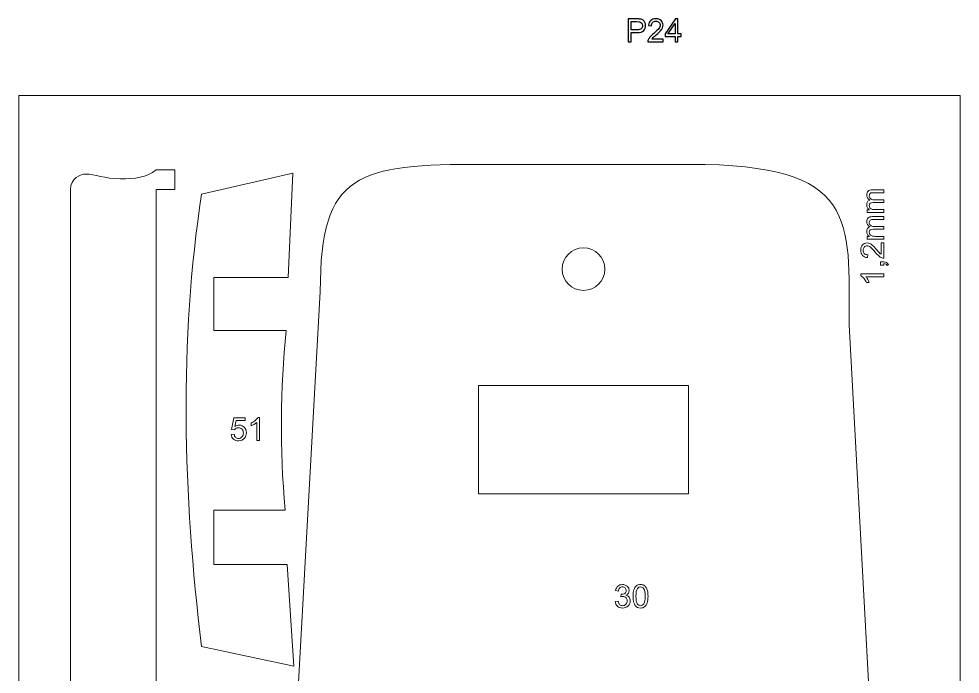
# Model space of a CAD drawing. Header units: millimetres. Extents: x -437 to 859, y -1313 to 762.
# Drawn here: x 338.8 to 587.4, y -153 to 20 of the extents above; entities that cross this region are included whole.
import ezdxf

# ---------------------------------------------------------------- set-up
doc = ezdxf.new("R2010")
doc.units = ezdxf.units.MM
doc.header["$MEASUREMENT"] = 0
doc.layers.add('Ebene 1', color=7, linetype='Continuous')

msp = doc.modelspace()

# ---------------------------------------------------------------- linework, layer by layer
at = {"layer": 'Ebene 1', "color": 250, "lineweight": 5}
for points in [[(338.7909, -663.7315), (587.4003, -663.7315), (587.4003, -0.2451), (338.7909, -0.2451), (338.7909, -663.7315)], [(460.1686, -105.4041), (515.6276, -105.4041), (515.6276, -76.7801), (460.1686, -76.7801), (460.1686, -105.4041)]]:
    msp.add_lwpolyline(points, close=True, dxfattribs=at)
msp.add_ellipse((487.9244, -46.0926), major_axis=(0, 5.621), ratio=1, dxfattribs=at)
at = {"layer": 'Ebene 1', "color": 250}
for points, knots in [([(499.6857, 13.9046), (499.6857, 13.9046), (499.6857, 19.9653), (499.6857, 19.9653), (499.6857, 19.9653), (499.6857, 19.9653), (501.9718, 19.9653), (501.9718, 19.9653), (501.9718, 19.9653), (502.3739, 19.9653), (502.6815, 19.9456), (502.8932, 19.9075), (502.8932, 19.9075), (503.191, 19.8581), (503.4407, 19.7636), (503.6425, 19.6239), (503.6425, 19.6239), (503.8429, 19.4856), (504.0052, 19.2894), (504.1279, 19.0397), (504.1279, 19.0397), (504.2507, 18.7885), (504.3114, 18.5133), (504.3114, 18.2127), (504.3114, 18.2127), (504.3114, 17.6977), (504.1477, 17.2602), (503.8203, 16.9032), (503.8203, 16.9032), (503.4915, 16.5476), (502.8989, 16.3684), (502.0423, 16.3684), (502.0423, 16.3684), (502.0423, 16.3684), (500.4873, 16.3684), (500.4873, 16.3684), (500.4873, 16.3684), (500.4873, 16.3684), (500.4873, 13.9046), (500.4873, 13.9046), (500.4873, 13.9046), (500.4873, 13.9046), (499.6857, 13.9046), (499.6857, 13.9046)], [0, 0, 0, 0, 0.09090909, 0.09090909, 0.09090909, 0.09090909, 0.18181818, 0.18181818, 0.18181818, 0.18181818, 0.27272727, 0.27272727, 0.27272727, 0.27272727, 0.36363636, 0.36363636, 0.36363636, 0.36363636, 0.45454545, 0.45454545, 0.45454545, 0.45454545, 0.54545455, 0.54545455, 0.54545455, 0.54545455, 0.63636364, 0.63636364, 0.63636364, 0.63636364, 0.72727273, 0.72727273, 0.72727273, 0.72727273, 0.81818182, 0.81818182, 0.81818182, 0.81818182, 0.90909091, 0.90909091, 0.90909091, 0.90909091, 1, 1, 1, 1]), ([(508.9427, 14.62), (508.9427, 14.62), (508.9427, 13.9046), (508.9427, 13.9046), (508.9427, 13.9046), (508.9427, 13.9046), (504.9365, 13.9046), (504.9365, 13.9046), (504.9365, 13.9046), (504.9309, 14.0838), (504.9591, 14.256), (505.0226, 14.4211), (505.0226, 14.4211), (505.1242, 14.6948), (505.2879, 14.9629), (505.5123, 15.2282), (505.5123, 15.2282), (505.738, 15.4921), (506.0626, 15.7983), (506.4859, 16.1455), (506.4859, 16.1455), (507.1449, 16.6859), (507.5908, 17.1135), (507.8223, 17.4296), (507.8223, 17.4296), (508.0537, 17.7442), (508.1694, 18.0434), (508.1694, 18.3242), (508.1694, 18.3242), (508.1694, 18.6191), (508.0636, 18.8675), (507.8533, 19.0707), (507.8533, 19.0707), (507.6416, 19.2725), (507.3665, 19.3741), (507.0278, 19.3741), (507.0278, 19.3741), (506.6694, 19.3741), (506.3829, 19.2668), (506.1684, 19.0509), (506.1684, 19.0509), (505.9525, 18.8365), (505.8439, 18.5387), (505.841, 18.1591), (505.841, 18.1591), (505.841, 18.1591), (505.0762, 18.2367), (505.0762, 18.2367), (505.0762, 18.2367), (505.1284, 18.8082), (505.326, 19.2429), (505.6675, 19.542), (505.6675, 19.542), (506.009, 19.8412), (506.469, 19.9907), (507.0447, 19.9907), (507.0447, 19.9907), (507.6261, 19.9907), (508.0861, 19.8285), (508.4248, 19.5067), (508.4248, 19.5067), (508.7649, 19.1836), (508.9342, 18.7842), (508.9342, 18.3073), (508.9342, 18.3073), (508.9342, 18.0646), (508.8848, 17.8261), (508.7846, 17.5918), (508.7846, 17.5918), (508.6859, 17.3576), (508.5208, 17.1107), (508.2907, 16.8524), (508.2907, 16.8524), (508.0607, 16.5928), (507.6783, 16.2372), (507.1435, 15.7856), (507.1435, 15.7856), (506.6976, 15.4103), (506.4111, 15.1563), (506.2841, 15.0222), (506.2841, 15.0222), (506.1571, 14.8896), (506.0527, 14.7555), (505.9695, 14.62), (505.9695, 14.62), (505.9695, 14.62), (508.9427, 14.62), (508.9427, 14.62)], [0, 0, 0, 0, 0.04545455, 0.04545455, 0.04545455, 0.04545455, 0.09090909, 0.09090909, 0.09090909, 0.09090909, 0.13636364, 0.13636364, 0.13636364, 0.13636364, 0.18181818, 0.18181818, 0.18181818, 0.18181818, 0.22727273, 0.22727273, 0.22727273, 0.22727273, 0.27272727, 0.27272727, 0.27272727, 0.27272727, 0.31818182, 0.31818182, 0.31818182, 0.31818182, 0.36363636, 0.36363636, 0.36363636, 0.36363636, 0.40909091, 0.40909091, 0.40909091, 0.40909091, 0.45454545, 0.45454545, 0.45454545, 0.45454545, 0.5, 0.5, 0.5, 0.5, 0.54545455, 0.54545455, 0.54545455, 0.54545455, 0.59090909, 0.59090909, 0.59090909, 0.59090909, 0.63636364, 0.63636364, 0.63636364, 0.63636364, 0.68181818, 0.68181818, 0.68181818, 0.68181818, 0.72727273, 0.72727273, 0.72727273, 0.72727273, 0.77272727, 0.77272727, 0.77272727, 0.77272727, 0.81818182, 0.81818182, 0.81818182, 0.81818182, 0.86363636, 0.86363636, 0.86363636, 0.86363636, 0.90909091, 0.90909091, 0.90909091, 0.90909091, 0.95454545, 0.95454545, 0.95454545, 0.95454545, 1, 1, 1, 1]), ([(512.1248, 13.9046), (512.1248, 13.9046), (512.1248, 15.3552), (512.1248, 15.3552), (512.1248, 15.3552), (512.1248, 15.3552), (509.4958, 15.3552), (509.4958, 15.3552), (509.4958, 15.3552), (509.4958, 15.3552), (509.4958, 16.0382), (509.4958, 16.0382), (509.4958, 16.0382), (509.4958, 16.0382), (512.2616, 19.9653), (512.2616, 19.9653), (512.2616, 19.9653), (512.2616, 19.9653), (512.8698, 19.9653), (512.8698, 19.9653), (512.8698, 19.9653), (512.8698, 19.9653), (512.8698, 16.0382), (512.8698, 16.0382), (512.8698, 16.0382), (512.8698, 16.0382), (513.6883, 16.0382), (513.6883, 16.0382), (513.6883, 16.0382), (513.6883, 16.0382), (513.6883, 15.3552), (513.6883, 15.3552), (513.6883, 15.3552), (513.6883, 15.3552), (512.8698, 15.3552), (512.8698, 15.3552), (512.8698, 15.3552), (512.8698, 15.3552), (512.8698, 13.9046), (512.8698, 13.9046), (512.8698, 13.9046), (512.8698, 13.9046), (512.1248, 13.9046), (512.1248, 13.9046)], [0, 0, 0, 0, 0.09090909, 0.09090909, 0.09090909, 0.09090909, 0.18181818, 0.18181818, 0.18181818, 0.18181818, 0.27272727, 0.27272727, 0.27272727, 0.27272727, 0.36363636, 0.36363636, 0.36363636, 0.36363636, 0.45454545, 0.45454545, 0.45454545, 0.45454545, 0.54545455, 0.54545455, 0.54545455, 0.54545455, 0.63636364, 0.63636364, 0.63636364, 0.63636364, 0.72727273, 0.72727273, 0.72727273, 0.72727273, 0.81818182, 0.81818182, 0.81818182, 0.81818182, 0.90909091, 0.90909091, 0.90909091, 0.90909091, 1, 1, 1, 1]), ([(500.4873, 17.0838), (500.4873, 17.0838), (502.055, 17.0838), (502.055, 17.0838), (502.055, 17.0838), (502.5729, 17.0838), (502.9412, 17.1798), (503.1585, 17.3731), (503.1585, 17.3731), (503.3758, 17.5664), (503.4845, 17.8374), (503.4845, 18.1873), (503.4845, 18.1873), (503.4845, 18.4413), (503.421, 18.6587), (503.2926, 18.8393), (503.2926, 18.8393), (503.1641, 19.0199), (502.9962, 19.1384), (502.786, 19.1963), (502.786, 19.1963), (502.6505, 19.2316), (502.4021, 19.2499), (502.0381, 19.2499), (502.0381, 19.2499), (502.0381, 19.2499), (500.4873, 19.2499), (500.4873, 19.2499), (500.4873, 19.2499), (500.4873, 19.2499), (500.4873, 17.0838), (500.4873, 17.0838)], [0, 0, 0, 0, 0.125, 0.125, 0.125, 0.125, 0.25, 0.25, 0.25, 0.25, 0.375, 0.375, 0.375, 0.375, 0.5, 0.5, 0.5, 0.5, 0.625, 0.625, 0.625, 0.625, 0.75, 0.75, 0.75, 0.75, 0.875, 0.875, 0.875, 0.875, 1, 1, 1, 1]), ([(512.1248, 16.0382), (512.1248, 16.0382), (512.1248, 18.7701), (512.1248, 18.7701), (512.1248, 18.7701), (512.1248, 18.7701), (510.2282, 16.0382), (510.2282, 16.0382), (510.2282, 16.0382), (510.2282, 16.0382), (512.1248, 16.0382), (512.1248, 16.0382)], [0, 0, 0, 0, 0.33333333, 0.33333333, 0.33333333, 0.33333333, 0.66666667, 0.66666667, 0.66666667, 0.66666667, 1, 1, 1, 1])]:
    msp.add_open_spline(points, degree=3, knots=knots, dxfattribs=at)
at = {"layer": 'Ebene 1', "color": 250, "lineweight": 5}
for points, knots in [([(379.9578, -19.8455), (379.9578, -19.8455), (375.026, -19.8455), (375.026, -19.8455), (375.026, -19.8455), (372.5708, -21.9717), (369.367, -22.2438), (365.5568, -22.2365), (365.5568, -22.2365), (361.4049, -22.241), (358.8234, -20.9933), (356.4953, -20.9897), (356.4953, -20.9897), (355.0716, -21.0659), (352.3982, -22.0697), (352.3982, -25.0673), (352.3982, -25.0673), (352.3982, -25.0673), (352.3982, -170.2987), (352.3982, -170.2987), (352.3982, -170.2987), (352.3982, -172.7676), (354.5945, -174.3322), (356.9694, -174.4338), (356.9694, -174.4338), (359.4898, -174.4471), (361.8239, -172.7581), (366.9244, -172.7183), (366.9244, -172.7183), (369.6782, -172.7371), (372.7777, -173.0485), (375.026, -174.7697), (375.026, -174.7697), (375.026, -174.7697), (379.9577, -174.7171), (379.9577, -174.7171), (379.9577, -174.7171), (379.9577, -174.7171), (379.9577, -168.9837), (379.9577, -168.9837), (379.9577, -168.9837), (379.9577, -168.9837), (375.026, -168.9311), (375.026, -168.9311), (375.026, -168.9311), (375.026, -168.9311), (375.026, -25.0673), (375.026, -25.0673), (375.026, -25.0673), (375.026, -25.0673), (379.9577, -25.0673), (379.9577, -25.0673), (379.9577, -25.0673), (379.9577, -25.0673), (379.9578, -19.8455), (379.9578, -19.8455)], [0, 0, 0, 0, 0.07142857, 0.07142857, 0.07142857, 0.07142857, 0.14285714, 0.14285714, 0.14285714, 0.14285714, 0.21428571, 0.21428571, 0.21428571, 0.21428571, 0.28571429, 0.28571429, 0.28571429, 0.28571429, 0.35714286, 0.35714286, 0.35714286, 0.35714286, 0.42857143, 0.42857143, 0.42857143, 0.42857143, 0.5, 0.5, 0.5, 0.5, 0.57142857, 0.57142857, 0.57142857, 0.57142857, 0.64285714, 0.64285714, 0.64285714, 0.64285714, 0.71428571, 0.71428571, 0.71428571, 0.71428571, 0.78571429, 0.78571429, 0.78571429, 0.78571429, 0.85714286, 0.85714286, 0.85714286, 0.85714286, 0.92857143, 0.92857143, 0.92857143, 0.92857143, 1, 1, 1, 1]), ([(461.4501, -18.4288), (461.4501, -18.4288), (516.0143, -18.4288), (516.0143, -18.4288), (516.0143, -18.4288), (560.6079, -18.4288), (558.0879, -32.8916), (558.0879, -60.8311), (558.0879, -60.8311), (558.0879, -60.8311), (563.6758, -164.7003), (563.6758, -164.7003), (563.6758, -164.7003), (563.6758, -164.7003), (558.0879, -164.7003), (558.0879, -164.7003), (558.0879, -164.7003), (547.9776, -178.2945), (530.5529, -175.0299), (521.6022, -162.3994), (521.6022, -162.3994), (521.6022, -162.3994), (516.0143, -162.3994), (516.0143, -162.3994), (516.0143, -162.3994), (496.9342, -175.5118), (479.9949, -175.601), (461.4501, -162.3994), (461.4501, -162.3994), (461.4501, -162.3994), (455.2048, -162.3994), (455.2048, -162.3994), (455.2048, -162.3994), (445.877, -176.9923), (429.5023, -176.5997), (418.3904, -164.7003), (418.3904, -164.7003), (418.3904, -164.7003), (412.1451, -164.7003), (412.1451, -164.7003), (412.1451, -164.7003), (412.1451, -164.7003), (418.3904, -51.9562), (418.3904, -51.9562), (418.3904, -51.9562), (418.3904, -20.401), (428.361, -18.4288), (461.4501, -18.4288)], [0, 0, 0, 0, 0.08333333, 0.08333333, 0.08333333, 0.08333333, 0.16666667, 0.16666667, 0.16666667, 0.16666667, 0.25, 0.25, 0.25, 0.25, 0.33333333, 0.33333333, 0.33333333, 0.33333333, 0.41666667, 0.41666667, 0.41666667, 0.41666667, 0.5, 0.5, 0.5, 0.5, 0.58333333, 0.58333333, 0.58333333, 0.58333333, 0.66666667, 0.66666667, 0.66666667, 0.66666667, 0.75, 0.75, 0.75, 0.75, 0.83333333, 0.83333333, 0.83333333, 0.83333333, 0.91666667, 0.91666667, 0.91666667, 0.91666667, 1, 1, 1, 1]), ([(387.0665, -26.2571), (387.0665, -26.2571), (411.1516, -20.7945), (411.1516, -20.7945), (411.1516, -20.7945), (411.1516, -20.7945), (409.9101, -48.2992), (409.9101, -48.2992), (409.9101, -48.2992), (409.9101, -48.2992), (390.2944, -48.2992), (390.2944, -48.2992), (390.2944, -48.2992), (390.2944, -48.2992), (390.2944, -62.2606), (390.2944, -62.2606), (390.2944, -62.2606), (390.2944, -62.2606), (409.4135, -62.2606), (409.4135, -62.2606), (409.4135, -62.2606), (407.9267, -77.7882), (407.5631, -93.3158), (409.1652, -109.6859), (409.1652, -109.6859), (409.1652, -109.6859), (390.2944, -109.6859), (390.2944, -109.6859), (390.2944, -109.6859), (390.2944, -109.6859), (390.2944, -124.0873), (390.2944, -124.0873), (390.2944, -124.0873), (390.2944, -124.0873), (409.6618, -124.0873), (409.6618, -124.0873), (409.6618, -124.0873), (409.6618, -124.0873), (411.3999, -150.9037), (411.3999, -150.9037), (411.3999, -150.9037), (411.3999, -150.9037), (387.0665, -145.6894), (387.0665, -145.6894), (387.0665, -145.6894), (382.1005, -105.382), (381.1073, -65.0746), (387.0665, -26.2571)], [0, 0, 0, 0, 0.08333333, 0.08333333, 0.08333333, 0.08333333, 0.16666667, 0.16666667, 0.16666667, 0.16666667, 0.25, 0.25, 0.25, 0.25, 0.33333333, 0.33333333, 0.33333333, 0.33333333, 0.41666667, 0.41666667, 0.41666667, 0.41666667, 0.5, 0.5, 0.5, 0.5, 0.58333333, 0.58333333, 0.58333333, 0.58333333, 0.66666667, 0.66666667, 0.66666667, 0.66666667, 0.75, 0.75, 0.75, 0.75, 0.83333333, 0.83333333, 0.83333333, 0.83333333, 0.91666667, 0.91666667, 0.91666667, 0.91666667, 1, 1, 1, 1]), ([(567.2314, -31.1242), (567.2314, -31.1242), (562.8414, -31.1242), (562.8414, -31.1242), (562.8414, -31.1242), (562.8414, -31.1242), (562.8414, -30.4596), (562.8414, -30.4596), (562.8414, -30.4596), (562.8414, -30.4596), (563.4567, -30.4596), (563.4567, -30.4596), (563.4567, -30.4596), (563.2422, -30.3213), (563.0686, -30.1378), (562.9388, -29.9092), (562.9388, -29.9092), (562.8075, -29.6806), (562.7412, -29.4196), (562.7412, -29.1275), (562.7412, -29.1275), (562.7412, -28.8029), (562.809, -28.5362), (562.9444, -28.3288), (562.9444, -28.3288), (563.0799, -28.1199), (563.2676, -27.9732), (563.5103, -27.8885), (563.5103, -27.8885), (562.998, -27.54), (562.7412, -27.0884), (562.7412, -26.5324), (562.7412, -26.5324), (562.7412, -26.0964), (562.8626, -25.762), (563.1039, -25.5277), (563.1039, -25.5277), (563.3452, -25.2935), (563.7163, -25.1763), (564.2173, -25.1763), (564.2173, -25.1763), (564.2173, -25.1763), (567.2314, -25.1763), (567.2314, -25.1763), (567.2314, -25.1763), (567.2314, -25.1763), (567.2314, -25.9158), (567.2314, -25.9158), (567.2314, -25.9158), (567.2314, -25.9158), (564.4656, -25.9158), (564.4656, -25.9158), (564.4656, -25.9158), (564.1679, -25.9158), (563.9534, -25.9398), (563.8221, -25.9877), (563.8221, -25.9877), (563.6923, -26.0371), (563.5865, -26.1246), (563.5061, -26.2502), (563.5061, -26.2502), (563.427, -26.3772), (563.3861, -26.5268), (563.3861, -26.6975), (563.3861, -26.6975), (563.3861, -27.0066), (563.4891, -27.262), (563.6951, -27.4666), (563.6951, -27.4666), (563.8998, -27.6698), (564.2285, -27.7728), (564.6801, -27.7728), (564.6801, -27.7728), (564.6801, -27.7728), (567.2314, -27.7728), (567.2314, -27.7728), (567.2314, -27.7728), (567.2314, -27.7728), (567.2314, -28.5165), (567.2314, -28.5165), (567.2314, -28.5165), (567.2314, -28.5165), (564.3795, -28.5165), (564.3795, -28.5165), (564.3795, -28.5165), (564.0479, -28.5165), (563.7996, -28.5771), (563.6345, -28.6985), (563.6345, -28.6985), (563.4694, -28.8198), (563.3861, -29.0174), (563.3861, -29.294), (563.3861, -29.294), (563.3861, -29.5028), (563.4411, -29.6961), (563.5526, -29.8739), (563.5526, -29.8739), (563.6627, -30.0517), (563.8236, -30.1816), (564.0352, -30.2606), (564.0352, -30.2606), (564.2483, -30.341), (564.5545, -30.3805), (564.9539, -30.3805), (564.9539, -30.3805), (564.9539, -30.3805), (567.2314, -30.3805), (567.2314, -30.3805), (567.2314, -30.3805), (567.2314, -30.3805), (567.2314, -31.1242), (567.2314, -31.1242)], [0, 0, 0, 0, 0.03571429, 0.03571429, 0.03571429, 0.03571429, 0.07142857, 0.07142857, 0.07142857, 0.07142857, 0.10714286, 0.10714286, 0.10714286, 0.10714286, 0.14285714, 0.14285714, 0.14285714, 0.14285714, 0.17857143, 0.17857143, 0.17857143, 0.17857143, 0.21428571, 0.21428571, 0.21428571, 0.21428571, 0.25, 0.25, 0.25, 0.25, 0.28571429, 0.28571429, 0.28571429, 0.28571429, 0.32142857, 0.32142857, 0.32142857, 0.32142857, 0.35714286, 0.35714286, 0.35714286, 0.35714286, 0.39285714, 0.39285714, 0.39285714, 0.39285714, 0.42857143, 0.42857143, 0.42857143, 0.42857143, 0.46428571, 0.46428571, 0.46428571, 0.46428571, 0.5, 0.5, 0.5, 0.5, 0.53571429, 0.53571429, 0.53571429, 0.53571429, 0.57142857, 0.57142857, 0.57142857, 0.57142857, 0.60714286, 0.60714286, 0.60714286, 0.60714286, 0.64285714, 0.64285714, 0.64285714, 0.64285714, 0.67857143, 0.67857143, 0.67857143, 0.67857143, 0.71428571, 0.71428571, 0.71428571, 0.71428571, 0.75, 0.75, 0.75, 0.75, 0.78571429, 0.78571429, 0.78571429, 0.78571429, 0.82142857, 0.82142857, 0.82142857, 0.82142857, 0.85714286, 0.85714286, 0.85714286, 0.85714286, 0.89285714, 0.89285714, 0.89285714, 0.89285714, 0.92857143, 0.92857143, 0.92857143, 0.92857143, 0.96428571, 0.96428571, 0.96428571, 0.96428571, 1, 1, 1, 1]), ([(567.2314, -38.177), (567.2314, -38.177), (562.8414, -38.177), (562.8414, -38.177), (562.8414, -38.177), (562.8414, -38.177), (562.8414, -37.5124), (562.8414, -37.5124), (562.8414, -37.5124), (562.8414, -37.5124), (563.4567, -37.5124), (563.4567, -37.5124), (563.4567, -37.5124), (563.2422, -37.3741), (563.0686, -37.1906), (562.9388, -36.962), (562.9388, -36.962), (562.8075, -36.7334), (562.7412, -36.4724), (562.7412, -36.1803), (562.7412, -36.1803), (562.7412, -35.8557), (562.809, -35.589), (562.9444, -35.3816), (562.9444, -35.3816), (563.0799, -35.1727), (563.2676, -35.026), (563.5103, -34.9413), (563.5103, -34.9413), (562.998, -34.5928), (562.7412, -34.1412), (562.7412, -33.5852), (562.7412, -33.5852), (562.7412, -33.1492), (562.8626, -32.8148), (563.1039, -32.5805), (563.1039, -32.5805), (563.3452, -32.3463), (563.7163, -32.2291), (564.2173, -32.2291), (564.2173, -32.2291), (564.2173, -32.2291), (567.2314, -32.2291), (567.2314, -32.2291), (567.2314, -32.2291), (567.2314, -32.2291), (567.2314, -32.9686), (567.2314, -32.9686), (567.2314, -32.9686), (567.2314, -32.9686), (564.4656, -32.9686), (564.4656, -32.9686), (564.4656, -32.9686), (564.1679, -32.9686), (563.9534, -32.9926), (563.8221, -33.0405), (563.8221, -33.0405), (563.6923, -33.0899), (563.5865, -33.1774), (563.5061, -33.303), (563.5061, -33.303), (563.427, -33.43), (563.3861, -33.5796), (563.3861, -33.7503), (563.3861, -33.7503), (563.3861, -34.0594), (563.4891, -34.3148), (563.6951, -34.5194), (563.6951, -34.5194), (563.8998, -34.7226), (564.2285, -34.8256), (564.6801, -34.8256), (564.6801, -34.8256), (564.6801, -34.8256), (567.2314, -34.8256), (567.2314, -34.8256), (567.2314, -34.8256), (567.2314, -34.8256), (567.2314, -35.5693), (567.2314, -35.5693), (567.2314, -35.5693), (567.2314, -35.5693), (564.3795, -35.5693), (564.3795, -35.5693), (564.3795, -35.5693), (564.0479, -35.5693), (563.7996, -35.6299), (563.6345, -35.7513), (563.6345, -35.7513), (563.4694, -35.8726), (563.3861, -36.0702), (563.3861, -36.3468), (563.3861, -36.3468), (563.3861, -36.5556), (563.4411, -36.7489), (563.5526, -36.9267), (563.5526, -36.9267), (563.6627, -37.1045), (563.8236, -37.2344), (564.0352, -37.3134), (564.0352, -37.3134), (564.2483, -37.3938), (564.5545, -37.4333), (564.9539, -37.4333), (564.9539, -37.4333), (564.9539, -37.4333), (567.2314, -37.4333), (567.2314, -37.4333), (567.2314, -37.4333), (567.2314, -37.4333), (567.2314, -38.177), (567.2314, -38.177)], [0, 0, 0, 0, 0.03571429, 0.03571429, 0.03571429, 0.03571429, 0.07142857, 0.07142857, 0.07142857, 0.07142857, 0.10714286, 0.10714286, 0.10714286, 0.10714286, 0.14285714, 0.14285714, 0.14285714, 0.14285714, 0.17857143, 0.17857143, 0.17857143, 0.17857143, 0.21428571, 0.21428571, 0.21428571, 0.21428571, 0.25, 0.25, 0.25, 0.25, 0.28571429, 0.28571429, 0.28571429, 0.28571429, 0.32142857, 0.32142857, 0.32142857, 0.32142857, 0.35714286, 0.35714286, 0.35714286, 0.35714286, 0.39285714, 0.39285714, 0.39285714, 0.39285714, 0.42857143, 0.42857143, 0.42857143, 0.42857143, 0.46428571, 0.46428571, 0.46428571, 0.46428571, 0.5, 0.5, 0.5, 0.5, 0.53571429, 0.53571429, 0.53571429, 0.53571429, 0.57142857, 0.57142857, 0.57142857, 0.57142857, 0.60714286, 0.60714286, 0.60714286, 0.60714286, 0.64285714, 0.64285714, 0.64285714, 0.64285714, 0.67857143, 0.67857143, 0.67857143, 0.67857143, 0.71428571, 0.71428571, 0.71428571, 0.71428571, 0.75, 0.75, 0.75, 0.75, 0.78571429, 0.78571429, 0.78571429, 0.78571429, 0.82142857, 0.82142857, 0.82142857, 0.82142857, 0.85714286, 0.85714286, 0.85714286, 0.85714286, 0.89285714, 0.89285714, 0.89285714, 0.89285714, 0.92857143, 0.92857143, 0.92857143, 0.92857143, 0.96428571, 0.96428571, 0.96428571, 0.96428571, 1, 1, 1, 1]), ([(566.516, -39.1817), (566.516, -39.1817), (567.2314, -39.1817), (567.2314, -39.1817), (567.2314, -39.1817), (567.2314, -39.1817), (567.2314, -43.1879), (567.2314, -43.1879), (567.2314, -43.1879), (567.0522, -43.1935), (566.88, -43.1653), (566.7149, -43.1018), (566.7149, -43.1018), (566.4412, -43.0002), (566.1731, -42.8365), (565.9092, -42.6121), (565.9092, -42.6121), (565.6439, -42.3864), (565.3377, -42.0618), (564.9905, -41.6385), (564.9905, -41.6385), (564.4501, -40.9795), (564.0225, -40.5336), (563.7064, -40.3021), (563.7064, -40.3021), (563.3918, -40.0707), (563.0926, -39.955), (562.8118, -39.955), (562.8118, -39.955), (562.5169, -39.955), (562.2685, -40.0608), (562.0653, -40.2711), (562.0653, -40.2711), (561.8635, -40.4828), (561.7619, -40.7579), (561.7619, -41.0966), (561.7619, -41.0966), (561.7619, -41.455), (561.8692, -41.7415), (562.0851, -41.956), (562.0851, -41.956), (562.2995, -42.1719), (562.5973, -42.2805), (562.9769, -42.2834), (562.9769, -42.2834), (562.9769, -42.2834), (562.8993, -43.0482), (562.8993, -43.0482), (562.8993, -43.0482), (562.3278, -42.996), (561.8931, -42.7984), (561.594, -42.4569), (561.594, -42.4569), (561.2948, -42.1154), (561.1467, -41.6554), (561.1467, -41.0797), (561.1467, -41.0797), (561.1467, -40.4983), (561.3075, -40.0383), (561.6293, -39.6996), (561.6293, -39.6996), (561.9524, -39.3595), (562.3518, -39.1902), (562.8287, -39.1902), (562.8287, -39.1902), (563.0714, -39.1902), (563.3099, -39.2396), (563.5442, -39.3398), (563.5442, -39.3398), (563.7784, -39.4385), (564.0253, -39.6036), (564.2836, -39.8337), (564.2836, -39.8337), (564.5432, -40.0637), (564.8988, -40.4461), (565.3504, -40.9809), (565.3504, -40.9809), (565.7257, -41.4268), (565.9797, -41.7133), (566.1138, -41.8403), (566.1138, -41.8403), (566.2464, -41.9673), (566.3805, -42.0717), (566.516, -42.1549), (566.516, -42.1549), (566.516, -42.1549), (566.516, -39.1817), (566.516, -39.1817)], [0, 0, 0, 0, 0.04545455, 0.04545455, 0.04545455, 0.04545455, 0.09090909, 0.09090909, 0.09090909, 0.09090909, 0.13636364, 0.13636364, 0.13636364, 0.13636364, 0.18181818, 0.18181818, 0.18181818, 0.18181818, 0.22727273, 0.22727273, 0.22727273, 0.22727273, 0.27272727, 0.27272727, 0.27272727, 0.27272727, 0.31818182, 0.31818182, 0.31818182, 0.31818182, 0.36363636, 0.36363636, 0.36363636, 0.36363636, 0.40909091, 0.40909091, 0.40909091, 0.40909091, 0.45454545, 0.45454545, 0.45454545, 0.45454545, 0.5, 0.5, 0.5, 0.5, 0.54545455, 0.54545455, 0.54545455, 0.54545455, 0.59090909, 0.59090909, 0.59090909, 0.59090909, 0.63636364, 0.63636364, 0.63636364, 0.63636364, 0.68181818, 0.68181818, 0.68181818, 0.68181818, 0.72727273, 0.72727273, 0.72727273, 0.72727273, 0.77272727, 0.77272727, 0.77272727, 0.77272727, 0.81818182, 0.81818182, 0.81818182, 0.81818182, 0.86363636, 0.86363636, 0.86363636, 0.86363636, 0.90909091, 0.90909091, 0.90909091, 0.90909091, 0.95454545, 0.95454545, 0.95454545, 0.95454545, 1, 1, 1, 1]), ([(567.2314, -45.0449), (567.2314, -45.0449), (566.3833, -45.0449), (566.3833, -45.0449), (566.3833, -45.0449), (566.3833, -45.0449), (566.3833, -44.1968), (566.3833, -44.1968), (566.3833, -44.1968), (566.3833, -44.1968), (567.2314, -44.1968), (567.2314, -44.1968), (567.2314, -44.1968), (567.5433, -44.1968), (567.7944, -44.2518), (567.9863, -44.3619), (567.9863, -44.3619), (568.1768, -44.4734), (568.325, -44.6484), (568.4308, -44.8868), (568.4308, -44.8868), (568.4308, -44.8868), (568.1119, -45.0943), (568.1119, -45.0943), (568.1119, -45.0943), (568.0428, -44.9376), (567.9412, -44.8219), (567.8085, -44.7471), (567.8085, -44.7471), (567.6745, -44.6723), (567.4826, -44.6314), (567.2314, -44.623), (567.2314, -44.623), (567.2314, -44.623), (567.2314, -45.0449), (567.2314, -45.0449)], [0, 0, 0, 0, 0.11111111, 0.11111111, 0.11111111, 0.11111111, 0.22222222, 0.22222222, 0.22222222, 0.22222222, 0.33333333, 0.33333333, 0.33333333, 0.33333333, 0.44444444, 0.44444444, 0.44444444, 0.44444444, 0.55555556, 0.55555556, 0.55555556, 0.55555556, 0.66666667, 0.66666667, 0.66666667, 0.66666667, 0.77777778, 0.77777778, 0.77777778, 0.77777778, 0.88888889, 0.88888889, 0.88888889, 0.88888889, 1, 1, 1, 1]), ([(567.2314, -47.3521), (567.2314, -47.3521), (567.2314, -48.0957), (567.2314, -48.0957), (567.2314, -48.0957), (567.2314, -48.0957), (562.49, -48.0957), (562.49, -48.0957), (562.49, -48.0957), (562.6608, -48.2749), (562.8315, -48.5092), (563.0023, -48.7999), (563.0023, -48.7999), (563.173, -49.092), (563.3014, -49.353), (563.3861, -49.5844), (563.3861, -49.5844), (563.3861, -49.5844), (562.6678, -49.5844), (562.6678, -49.5844), (562.6678, -49.5844), (562.4717, -49.1682), (562.2346, -48.8041), (561.9566, -48.4922), (561.9566, -48.4922), (561.6772, -48.1818), (561.4077, -47.9602), (561.1467, -47.8304), (561.1467, -47.8304), (561.1467, -47.8304), (561.1467, -47.3521), (561.1467, -47.3521), (561.1467, -47.3521), (561.1467, -47.3521), (567.2314, -47.3521), (567.2314, -47.3521)], [0, 0, 0, 0, 0.11111111, 0.11111111, 0.11111111, 0.11111111, 0.22222222, 0.22222222, 0.22222222, 0.22222222, 0.33333333, 0.33333333, 0.33333333, 0.33333333, 0.44444444, 0.44444444, 0.44444444, 0.44444444, 0.55555556, 0.55555556, 0.55555556, 0.55555556, 0.66666667, 0.66666667, 0.66666667, 0.66666667, 0.77777778, 0.77777778, 0.77777778, 0.77777778, 0.88888889, 0.88888889, 0.88888889, 0.88888889, 1, 1, 1, 1]), ([(394.8669, -89.7242), (394.8669, -89.7242), (395.6486, -89.6579), (395.6486, -89.6579), (395.6486, -89.6579), (395.7065, -90.0389), (395.8405, -90.3239), (396.0508, -90.5158), (396.0508, -90.5158), (396.2625, -90.7077), (396.5165, -90.8037), (396.8142, -90.8037), (396.8142, -90.8037), (397.1726, -90.8037), (397.476, -90.6682), (397.723, -90.3987), (397.723, -90.3987), (397.9713, -90.1278), (398.0955, -89.7693), (398.0955, -89.3234), (398.0955, -89.3234), (398.0955, -88.8987), (397.977, -88.5643), (397.7385, -88.3187), (397.7385, -88.3187), (397.5, -88.0732), (397.1882, -87.9504), (396.8015, -87.9504), (396.8015, -87.9504), (396.5616, -87.9504), (396.3457, -88.0055), (396.1524, -88.1141), (396.1524, -88.1141), (395.9591, -88.2228), (395.8081, -88.3639), (395.698, -88.5374), (395.698, -88.5374), (395.698, -88.5374), (394.9995, -88.4471), (394.9995, -88.4471), (394.9995, -88.4471), (394.9995, -88.4471), (395.5865, -85.3342), (395.5865, -85.3342), (395.5865, -85.3342), (395.5865, -85.3342), (398.6007, -85.3342), (398.6007, -85.3342), (398.6007, -85.3342), (398.6007, -85.3342), (398.6007, -86.0454), (398.6007, -86.0454), (398.6007, -86.0454), (398.6007, -86.0454), (396.182, -86.0454), (396.182, -86.0454), (396.182, -86.0454), (396.182, -86.0454), (395.8546, -87.6738), (395.8546, -87.6738), (395.8546, -87.6738), (396.2187, -87.4198), (396.6011, -87.2928), (397.0005, -87.2928), (397.0005, -87.2928), (397.5296, -87.2928), (397.9756, -87.4763), (398.3396, -87.8432), (398.3396, -87.8432), (398.7037, -88.2101), (398.8857, -88.6814), (398.8857, -89.2571), (398.8857, -89.2571), (398.8857, -89.806), (398.7249, -90.2802), (398.4059, -90.6795), (398.4059, -90.6795), (398.0165, -91.1692), (397.4859, -91.4147), (396.8142, -91.4147), (396.8142, -91.4147), (396.2625, -91.4147), (395.8123, -91.2609), (395.4638, -90.9519), (395.4638, -90.9519), (395.1152, -90.6428), (394.9163, -90.2336), (394.8669, -89.7242)], [0, 0, 0, 0, 0.04545455, 0.04545455, 0.04545455, 0.04545455, 0.09090909, 0.09090909, 0.09090909, 0.09090909, 0.13636364, 0.13636364, 0.13636364, 0.13636364, 0.18181818, 0.18181818, 0.18181818, 0.18181818, 0.22727273, 0.22727273, 0.22727273, 0.22727273, 0.27272727, 0.27272727, 0.27272727, 0.27272727, 0.31818182, 0.31818182, 0.31818182, 0.31818182, 0.36363636, 0.36363636, 0.36363636, 0.36363636, 0.40909091, 0.40909091, 0.40909091, 0.40909091, 0.45454545, 0.45454545, 0.45454545, 0.45454545, 0.5, 0.5, 0.5, 0.5, 0.54545455, 0.54545455, 0.54545455, 0.54545455, 0.59090909, 0.59090909, 0.59090909, 0.59090909, 0.63636364, 0.63636364, 0.63636364, 0.63636364, 0.68181818, 0.68181818, 0.68181818, 0.68181818, 0.72727273, 0.72727273, 0.72727273, 0.72727273, 0.77272727, 0.77272727, 0.77272727, 0.77272727, 0.81818182, 0.81818182, 0.81818182, 0.81818182, 0.86363636, 0.86363636, 0.86363636, 0.86363636, 0.90909091, 0.90909091, 0.90909091, 0.90909091, 0.95454545, 0.95454545, 0.95454545, 0.95454545, 1, 1, 1, 1]), ([(402.3782, -91.3117), (402.3782, -91.3117), (401.6346, -91.3117), (401.6346, -91.3117), (401.6346, -91.3117), (401.6346, -91.3117), (401.6346, -86.5703), (401.6346, -86.5703), (401.6346, -86.5703), (401.4554, -86.7411), (401.2211, -86.9118), (400.9304, -87.0826), (400.9304, -87.0826), (400.6383, -87.2533), (400.3773, -87.3817), (400.1459, -87.4664), (400.1459, -87.4664), (400.1459, -87.4664), (400.1459, -86.7481), (400.1459, -86.7481), (400.1459, -86.7481), (400.5621, -86.552), (400.9262, -86.3149), (401.2381, -86.0369), (401.2381, -86.0369), (401.5485, -85.7575), (401.7701, -85.488), (401.8999, -85.2256), (401.8999, -85.2256), (401.8999, -85.2256), (402.3782, -85.2256), (402.3782, -85.2256), (402.3782, -85.2256), (402.3782, -85.2256), (402.3782, -91.3117), (402.3782, -91.3117)], [0, 0, 0, 0, 0.11111111, 0.11111111, 0.11111111, 0.11111111, 0.22222222, 0.22222222, 0.22222222, 0.22222222, 0.33333333, 0.33333333, 0.33333333, 0.33333333, 0.44444444, 0.44444444, 0.44444444, 0.44444444, 0.55555556, 0.55555556, 0.55555556, 0.55555556, 0.66666667, 0.66666667, 0.66666667, 0.66666667, 0.77777778, 0.77777778, 0.77777778, 0.77777778, 0.88888889, 0.88888889, 0.88888889, 0.88888889, 1, 1, 1, 1]), ([(496.3042, -133.8591), (496.3042, -133.8591), (497.0479, -133.7603), (497.0479, -133.7603), (497.0479, -133.7603), (497.1339, -134.1822), (497.2793, -134.4856), (497.4839, -134.6719), (497.4839, -134.6719), (497.6899, -134.8582), (497.9397, -134.9513), (498.2346, -134.9513), (498.2346, -134.9513), (498.5846, -134.9513), (498.8809, -134.8299), (499.1222, -134.5872), (499.1222, -134.5872), (499.3621, -134.3445), (499.4834, -134.0439), (499.4834, -133.6855), (499.4834, -133.6855), (499.4834, -133.344), (499.372, -133.0618), (499.149, -132.8403), (499.149, -132.8403), (498.9246, -132.6187), (498.641, -132.5072), (498.2967, -132.5072), (498.2967, -132.5072), (498.1556, -132.5072), (497.9806, -132.5355), (497.7718, -132.5905), (497.7718, -132.5905), (497.7718, -132.5905), (497.855, -131.9372), (497.855, -131.9372), (497.855, -131.9372), (497.9044, -131.9428), (497.9439, -131.9456), (497.975, -131.9456), (497.975, -131.9456), (498.2911, -131.9456), (498.5761, -131.8624), (498.8301, -131.6973), (498.8301, -131.6973), (499.0841, -131.5322), (499.2111, -131.2768), (499.2111, -130.9324), (499.2111, -130.9324), (499.2111, -130.6601), (499.118, -130.4329), (498.9331, -130.2551), (498.9331, -130.2551), (498.7483, -130.0759), (498.5098, -129.9856), (498.2177, -129.9856), (498.2177, -129.9856), (497.9284, -129.9856), (497.6871, -130.0773), (497.4952, -130.2579), (497.4952, -130.2579), (497.3019, -130.44), (497.1777, -130.7137), (497.1226, -131.0778), (497.1226, -131.0778), (497.1226, -131.0778), (496.379, -130.9451), (496.379, -130.9451), (496.379, -130.9451), (496.4693, -130.4456), (496.6767, -130.059), (496.9985, -129.7852), (496.9985, -129.7852), (497.3216, -129.5114), (497.7224, -129.3732), (498.2022, -129.3732), (498.2022, -129.3732), (498.5324, -129.3732), (498.8372, -129.4451), (499.1151, -129.5862), (499.1151, -129.5862), (499.3931, -129.7288), (499.6062, -129.9221), (499.7544, -130.1676), (499.7544, -130.1676), (499.9011, -130.4131), (499.9759, -130.6728), (499.9759, -130.9494), (499.9759, -130.9494), (499.9759, -131.2104), (499.9054, -131.4489), (499.7643, -131.6648), (499.7643, -131.6648), (499.6231, -131.8793), (499.4157, -132.05), (499.1405, -132.177), (499.1405, -132.177), (499.499, -132.2589), (499.777, -132.431), (499.9759, -132.6921), (499.9759, -132.6921), (500.1735, -132.9517), (500.2723, -133.2777), (500.2723, -133.6686), (500.2723, -133.6686), (500.2723, -134.1978), (500.0803, -134.6465), (499.6937, -135.0148), (499.6937, -135.0148), (499.3085, -135.3831), (498.8202, -135.5665), (498.2304, -135.5665), (498.2304, -135.5665), (497.6984, -135.5665), (497.2567, -135.4085), (496.9053, -135.091), (496.9053, -135.091), (496.554, -134.7749), (496.3536, -134.3643), (496.3042, -133.8591)], [0, 0, 0, 0, 0.03333333, 0.03333333, 0.03333333, 0.03333333, 0.06666667, 0.06666667, 0.06666667, 0.06666667, 0.1, 0.1, 0.1, 0.1, 0.13333333, 0.13333333, 0.13333333, 0.13333333, 0.16666667, 0.16666667, 0.16666667, 0.16666667, 0.2, 0.2, 0.2, 0.2, 0.23333333, 0.23333333, 0.23333333, 0.23333333, 0.26666667, 0.26666667, 0.26666667, 0.26666667, 0.3, 0.3, 0.3, 0.3, 0.33333333, 0.33333333, 0.33333333, 0.33333333, 0.36666667, 0.36666667, 0.36666667, 0.36666667, 0.4, 0.4, 0.4, 0.4, 0.43333333, 0.43333333, 0.43333333, 0.43333333, 0.46666667, 0.46666667, 0.46666667, 0.46666667, 0.5, 0.5, 0.5, 0.5, 0.53333333, 0.53333333, 0.53333333, 0.53333333, 0.56666667, 0.56666667, 0.56666667, 0.56666667, 0.6, 0.6, 0.6, 0.6, 0.63333333, 0.63333333, 0.63333333, 0.63333333, 0.66666667, 0.66666667, 0.66666667, 0.66666667, 0.7, 0.7, 0.7, 0.7, 0.73333333, 0.73333333, 0.73333333, 0.73333333, 0.76666667, 0.76666667, 0.76666667, 0.76666667, 0.8, 0.8, 0.8, 0.8, 0.83333333, 0.83333333, 0.83333333, 0.83333333, 0.86666667, 0.86666667, 0.86666667, 0.86666667, 0.9, 0.9, 0.9, 0.9, 0.93333333, 0.93333333, 0.93333333, 0.93333333, 0.96666667, 0.96666667, 0.96666667, 0.96666667, 1, 1, 1, 1]), ([(501.0089, -132.4706), (501.0089, -131.7537), (501.0822, -131.1766), (501.2304, -130.7405), (501.2304, -130.7405), (501.3772, -130.3031), (501.5973, -129.9658), (501.888, -129.7288), (501.888, -129.7288), (502.1787, -129.4917), (502.5442, -129.3732), (502.9844, -129.3732), (502.9844, -129.3732), (503.3104, -129.3732), (503.5954, -129.4395), (503.841, -129.5707), (503.841, -129.5707), (504.0865, -129.7005), (504.2883, -129.8896), (504.4492, -130.1366), (504.4492, -130.1366), (504.6086, -130.3835), (504.7342, -130.6841), (504.8245, -131.0383), (504.8245, -131.0383), (504.9163, -131.3925), (504.9614, -131.8694), (504.9614, -132.4706), (504.9614, -132.4706), (504.9614, -133.1818), (504.888, -133.7547), (504.7427, -134.1921), (504.7427, -134.1921), (504.5959, -134.6296), (504.3772, -134.9668), (504.0865, -135.2053), (504.0865, -135.2053), (503.7958, -135.4438), (503.4289, -135.5623), (502.9844, -135.5623), (502.9844, -135.5623), (502.4002, -135.5623), (501.9416, -135.3535), (501.6086, -134.9344), (501.6086, -134.9344), (501.2092, -134.4306), (501.0089, -133.6079), (501.0089, -132.4706)], [0, 0, 0, 0, 0.08333333, 0.08333333, 0.08333333, 0.08333333, 0.16666667, 0.16666667, 0.16666667, 0.16666667, 0.25, 0.25, 0.25, 0.25, 0.33333333, 0.33333333, 0.33333333, 0.33333333, 0.41666667, 0.41666667, 0.41666667, 0.41666667, 0.5, 0.5, 0.5, 0.5, 0.58333333, 0.58333333, 0.58333333, 0.58333333, 0.66666667, 0.66666667, 0.66666667, 0.66666667, 0.75, 0.75, 0.75, 0.75, 0.83333333, 0.83333333, 0.83333333, 0.83333333, 0.91666667, 0.91666667, 0.91666667, 0.91666667, 1, 1, 1, 1]), ([(501.7737, -132.4706), (501.7737, -133.4654), (501.8908, -134.1272), (502.1237, -134.4574), (502.1237, -134.4574), (502.3565, -134.7862), (502.6429, -134.9513), (502.9844, -134.9513), (502.9844, -134.9513), (503.3273, -134.9513), (503.6138, -134.7848), (503.8466, -134.4546), (503.8466, -134.4546), (504.0795, -134.1244), (504.1966, -133.4626), (504.1966, -132.4706), (504.1966, -132.4706), (504.1966, -131.4729), (504.0795, -130.8097), (503.8466, -130.4823), (503.8466, -130.4823), (503.6138, -130.1535), (503.3245, -129.9898), (502.9774, -129.9898), (502.9774, -129.9898), (502.6345, -129.9898), (502.3621, -130.1352), (502.1575, -130.4244), (502.1575, -130.4244), (501.9021, -130.7927), (501.7737, -131.4757), (501.7737, -132.4706)], [0, 0, 0, 0, 0.125, 0.125, 0.125, 0.125, 0.25, 0.25, 0.25, 0.25, 0.375, 0.375, 0.375, 0.375, 0.5, 0.5, 0.5, 0.5, 0.625, 0.625, 0.625, 0.625, 0.75, 0.75, 0.75, 0.75, 0.875, 0.875, 0.875, 0.875, 1, 1, 1, 1])]:
    msp.add_open_spline(points, degree=3, knots=knots, dxfattribs=at)

doc.saveas('drawing.dxf')
